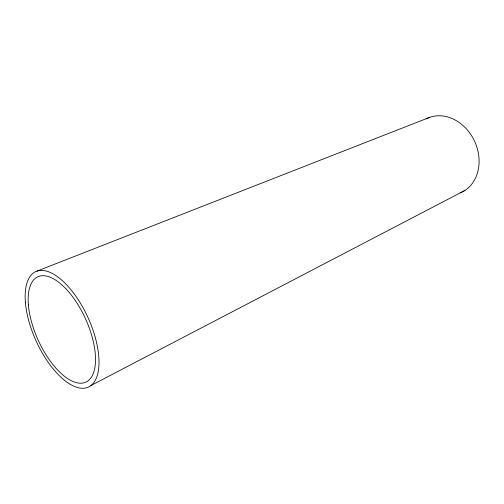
<?xml version="1.0" encoding="UTF-8"?>
<svg xmlns="http://www.w3.org/2000/svg" width="504" height="504" viewBox="0 0 504 504"><rect width="100%" height="100%" fill="white"/><g stroke="black" fill="none" stroke-linecap="round" stroke-linejoin="round"><path stroke-width="0.76" d="M90.941 385.529L464.909 190.43M36.968 271.114L429.458 117.432M426.132 118.9A40.767 33.377 65.5 0 1 474.579 141.215A40.767 33.377 65.5 0 1 460.391 192.824M25.389 302.217A63.46 28.47 65.5 0 0 84.004 388.225A63.46 28.47 65.5 0 0 76.803 297.574A63.46 28.47 65.5 0 0 25.389 302.217M28.388 304.939A57.884 25.969 65.5 0 0 81.969 383.153A57.884 25.969 65.5 0 0 75.109 300.258A57.884 25.969 65.5 0 0 28.388 304.939"/></g></svg>
